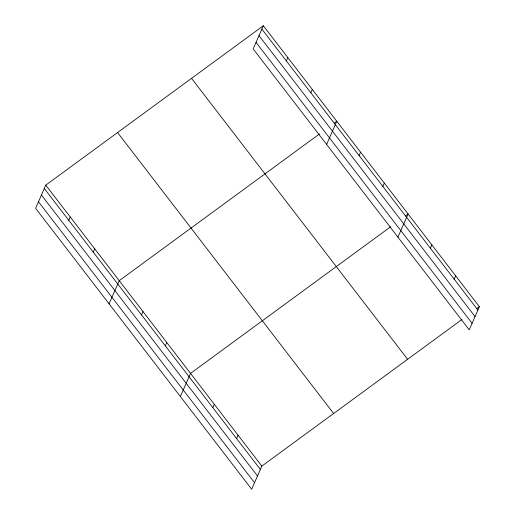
<?xml version="1.0" encoding="UTF-8"?>
<svg xmlns="http://www.w3.org/2000/svg" width="515" height="515" viewBox="0 0 515 515"><rect width="100%" height="100%" fill="white"/><g stroke="black" fill="none" stroke-linecap="round" stroke-linejoin="round"><path stroke-width="0.77" d="M263.326 25.75L253.168 48.899L469.229 329.851L479.388 306.702L263.326 25.75L45.771 185.149L35.612 208.298L251.674 489.25L261.832 466.101L462.084 319.384M68.791 220.336L70.259 216.989M93.279 252.176L94.747 248.829M109.071 303.824L119.235 280.669L319.48 133.952M141.528 314.923L143.003 311.575M286.346 60.937L287.814 57.59M165.296 345.829L166.77 342.481M310.835 92.777L312.302 89.43M180.372 396.537L190.537 373.388L390.782 226.671M326.626 144.425L336.791 121.276L334.222 123.149M212.83 407.635L214.298 404.288M359.084 155.524L360.558 152.176M236.597 438.542L238.065 435.194M382.851 186.43L384.325 183.083M397.928 237.138L408.092 213.989L405.524 215.869M430.385 248.243L431.853 244.895M454.153 279.143L455.621 275.795M476.826 308.582L479.388 306.702M261.858 29.098L477.92 310.049M258.987 35.632L475.049 316.583M256.032 42.365L472.094 323.317M191.535 78.351L407.597 359.303M117.568 132.548L333.63 413.5M45.771 185.149L261.832 466.101M44.303 188.496L260.365 469.448M41.432 195.03L257.494 475.982M38.477 201.764L254.539 482.716"/></g></svg>
